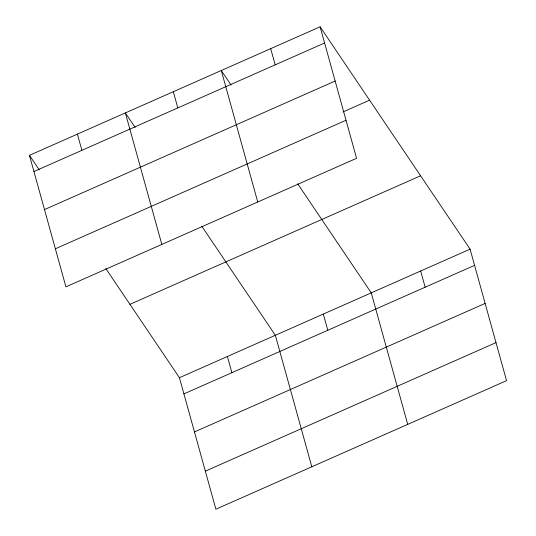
<?xml version="1.0" encoding="UTF-8"?>
<svg xmlns="http://www.w3.org/2000/svg" width="536" height="536" viewBox="0 0 536 536"><rect width="100%" height="100%" fill="white"/><g stroke="black" fill="none" stroke-linecap="round" stroke-linejoin="round"><path stroke-width="0.8" d="M320.106 26.8L356.574 158.301L65.915 286.84L29.447 155.34L320.106 26.8L470.085 249.16L506.553 380.661L215.894 509.2L179.426 377.699L105.826 268.583M33.942 171.533L324.595 42.994M44.495 209.583L335.147 81.043M342.993 111.944L369.599 100.178M55.362 248.791L346.022 120.245M129.933 304.321L420.593 175.781M179.426 377.699L470.085 249.16M183.915 393.893L474.574 265.353M194.468 431.942L485.127 303.403M205.342 471.151L496.001 342.611M231.09 85.043L221.281 70.504L257.749 202.005M297.661 183.748L371.26 292.864L407.728 424.365M135.173 127.461L125.364 112.922L161.832 244.423M201.744 226.165L275.343 335.281L311.811 466.782M29.447 155.34L39.255 169.879M420.673 271.015L425.162 287.202M270.693 48.649L275.182 64.843M323.302 314.076L327.791 330.263M173.322 91.71L177.811 107.904M227.385 356.494L231.874 372.681M77.405 134.134L81.901 150.321"/></g></svg>
